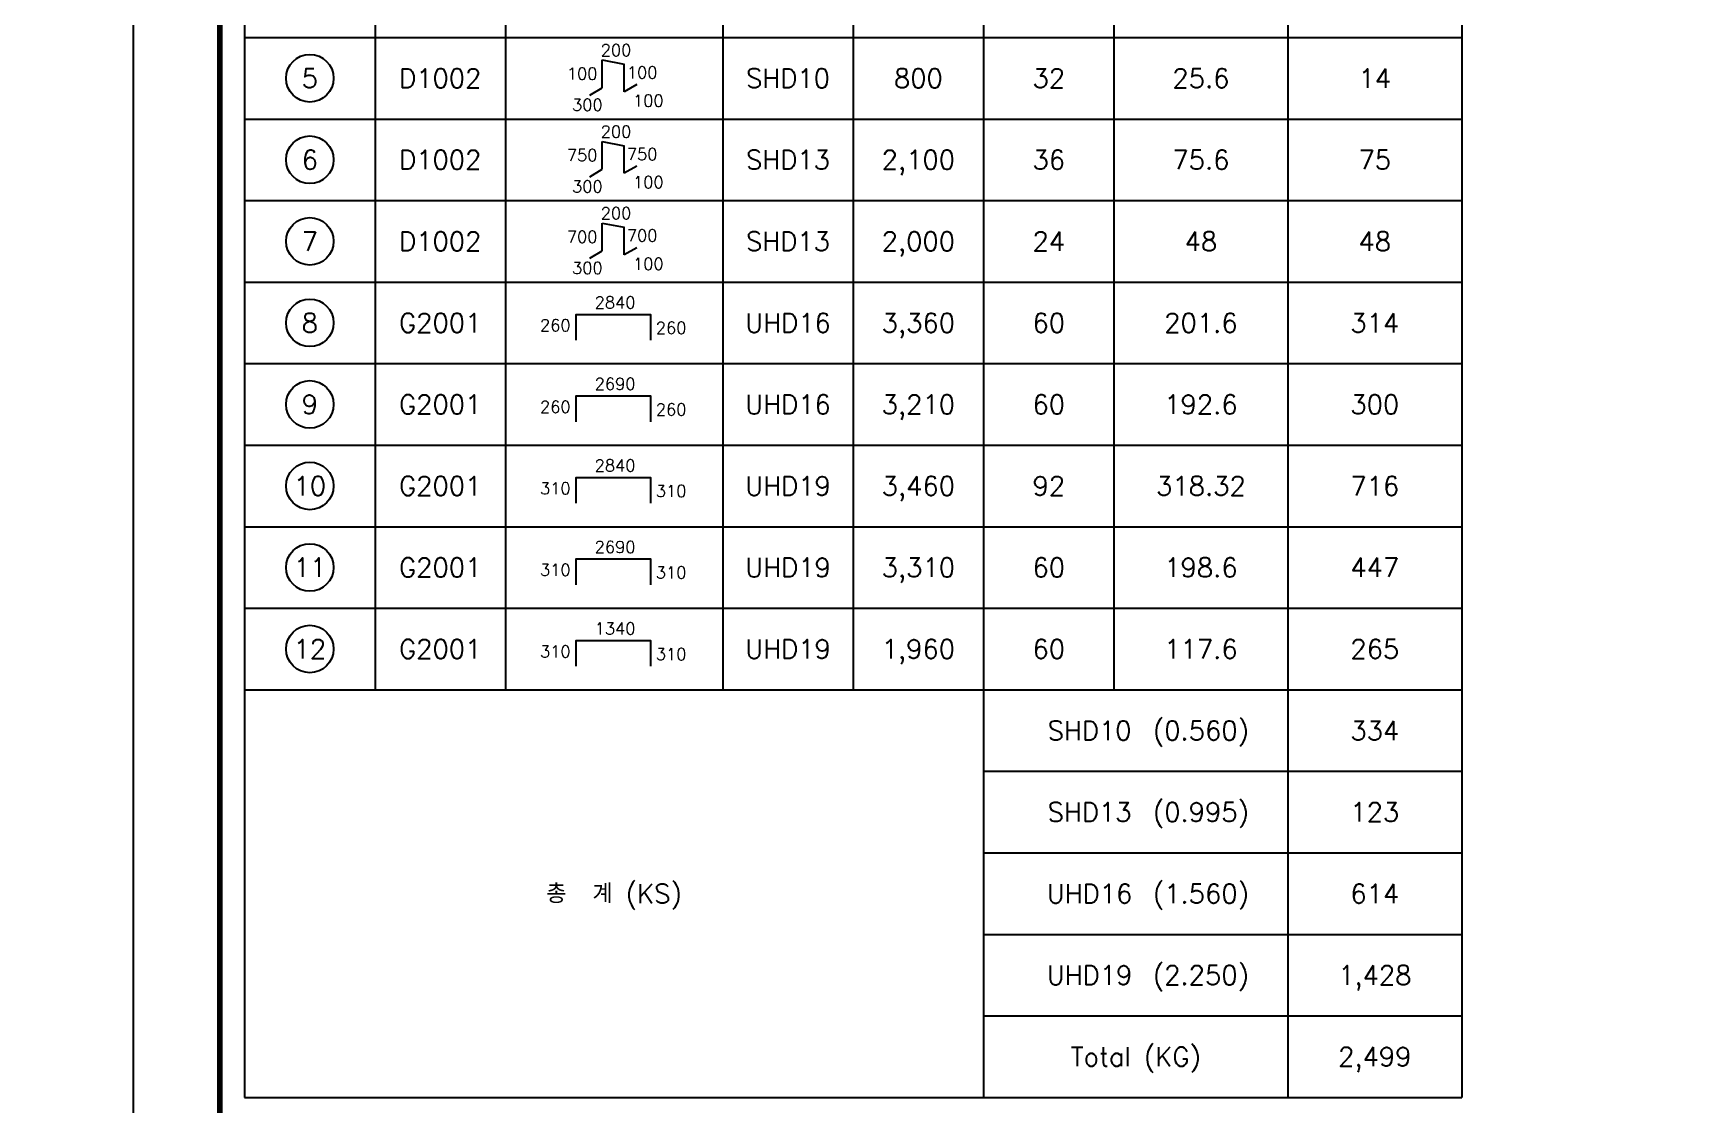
# Model space of a CAD drawing. Header units: millimetres. Extents: x 327808 to 2562540, y -728300 to 402793.
# Drawn here: x 465511 to 483011, y -142542 to -131310 of the extents above; entities that cross this region are included whole.
import ezdxf
from ezdxf.enums import TextEntityAlignment as Align

# ---------------------------------------------------------------- set-up
doc = ezdxf.new("R2010")
doc.units = ezdxf.units.MM
doc.header["$LTSCALE"] = 140
doc.layers.add('FORM-L', color=7, linetype='Continuous')
doc.layers.add('XDIM', color=7, linetype='Continuous')
doc.layers.add('TEXT', color=3, linetype='Continuous', lineweight=9)
doc.styles.add('XRebar', font='Romans.shx', dxfattribs={"bigfont": 'whgtxt.shx'})
doc.styles.add('XRebar2', font='Romans.shx')

# ---------------------------------------------------------------- blocks, each defined once
blk = doc.blocks.new('dhs_sheet2e')
at = {"color": 7}
blk.add_lwpolyline([(84000, 0), (84000, 59329.4), (0, 59329.4), (0, 0)], close=True, dxfattribs=at)
blk = doc.blocks.new('zsdfhetshts')
blk.add_lwpolyline([(0, 0), (15120, 0), (15120, 21384), (0, 21384)], close=True)
at = {"layer": 'FORM-L', "const_width": 32.6}
blk.add_lwpolyline([(504, 504), (14616, 504), (14616, 19296), (504, 19296)], close=True, dxfattribs=at)
blk = doc.blocks.new('DHS_D1002')
at = {"layer": 'XDIM', "color": 1, "linetype": 'Continuous', "ltscale": 1.96809e-317}
for p, q in [((-222, 336), (186, 258)), ((-222, -174), (-222, 336)), ((186, -249), (186, 258)), ((-447, -312), (-222, -174)), ((417, -117), (186, -249))]:
    blk.add_line(p, q, dxfattribs=at)
at = {"layer": 'XDIM', "color": 3, "linetype": 'Continuous', "ltscale": 1.96809e-317, "style": 'XRebar2'}
blk.add_attdef('C', text='', height=219, dxfattribs=at).set_placement((36, 342), align=Align.BOTTOM_CENTER)
blk.add_attdef('B', text='', height=219, dxfattribs=at).set_placement((-306, 84), align=Align.MIDDLE_RIGHT)
blk.add_attdef('D', text='', height=219, dxfattribs=at).set_placement((234, 105), align=Align.MIDDLE_LEFT)
blk.add_attdef('E', text='', height=219, dxfattribs=at).set_placement((348, -303), align=Align.TOP_LEFT)
blk.add_attdef('A', text='', height=219, dxfattribs=at).set_placement((-210, -381), align=Align.TOP_RIGHT)
blk = doc.blocks.new('DHS_G2001')
at = {"layer": 'XDIM', "color": 1, "linetype": 'Continuous', "ltscale": 1.08116e-311}
blk.add_lwpolyline([(-699, -318), (-699, 156), (672, 156), (672, -318)], dxfattribs=at)
at = {"layer": 'XDIM', "color": 3, "linetype": 'Continuous', "ltscale": 1.08116e-311, "style": 'XRebar2'}
blk.add_attdef('B', text='', height=219, dxfattribs=at).set_placement((18, 201), align=Align.BOTTOM_CENTER)
blk.add_attdef('A', text='', height=219, dxfattribs=at).set_placement((-801, -45), align=Align.MIDDLE_RIGHT)
blk.add_attdef('C', text='', height=219, dxfattribs=at).set_placement((768, -93), align=Align.MIDDLE_LEFT)

msp = doc.modelspace()

# ---------------------------------------------------------------- linework, layer by layer
at = {"layer": 'XDIM', "color": 30, "linetype": 'Continuous', "ltscale": 1.29898e-311}
for p, q in [((467726.7, -127220), (467726.7, -142467.5)), ((469094.7, -127220), (469094.7, -138192.5)), ((470462.7, -127220), (470462.7, -138192.5)), ((472742.7, -127220), (472742.7, -138192.5)), ((474110.7, -127220), (474110.7, -138192.5)), ((475478.7, -127220), (475478.7, -142467.5)), ((476846.7, -127220), (476846.7, -138192.5)), ((478670.7, -127220), (478670.7, -142467.5)), ((480494.7, -127220), (480494.7, -142467.5)), ((467726.7, -131352.5), (480494.7, -131352.5)), ((467726.7, -132207.5), (480494.7, -132207.5)), ((467726.7, -133062.5), (480494.7, -133062.5)), ((467726.7, -133917.5), (480494.7, -133917.5)), ((467726.7, -134772.5), (480494.7, -134772.5)), ((467726.7, -135627.5), (480494.7, -135627.5)), ((467726.7, -136482.5), (480494.7, -136482.5)), ((467726.7, -137337.5), (480494.7, -137337.5)), ((467726.7, -138192.5), (480494.7, -138192.5)), ((475478.7, -139047.5), (480494.7, -139047.5)), ((475478.7, -139902.5), (480494.7, -139902.5)), ((475478.7, -140757.5), (480494.7, -140757.5)), ((475478.7, -141612.5), (480494.7, -141612.5)), ((467726.7, -142467.5), (480494.7, -142467.5))]:
    msp.add_line(p, q, dxfattribs=at)
at = {"layer": 'XDIM', "color": 50, "linetype": 'Continuous', "ltscale": 1.29898e-311}
for centre in [(468410.7, -131780), (468410.7, -132635), (468410.7, -133490), (468410.7, -134345), (468410.7, -135200), (468410.7, -136055), (468410.7, -136910), (468410.7, -137765)]:
    msp.add_circle(centre, 249.4, dxfattribs=at)

# ---------------------------------------------------------------- block references
at = {"color": 255, "xscale": 1.05, "yscale": 1.05, "zscale": 1.05, "rotation": 270}
msp.add_blockref('dhs_sheet2e', (404263.6, -119756.7), dxfattribs=at)
at = {"layer": 'TEXT', "color": 4, "xscale": 1.8, "yscale": 1.8, "zscale": 1.8}
msp.add_blockref('zsdfhetshts', (466559.5, -158247.9), dxfattribs=at)
at = {"layer": 'XDIM', "color": 50, "linetype": 'Continuous', "ltscale": 1.29898e-311, "xscale": 0.57, "yscale": 0.57, "zscale": 0.57}
for name, p, values in [('DHS_D1002', (471602.7, -131780), {'A': '300', 'B': '100', 'C': '200', 'D': '100', 'E': '100'}), ('DHS_D1002', (471602.7, -132635), {'A': '300', 'B': '750', 'C': '200', 'D': '750', 'E': '100'}), ('DHS_D1002', (471602.7, -133490), {'A': '300', 'B': '700', 'C': '200', 'D': '700', 'E': '100'}), ('DHS_G2001', (471602.7, -134345), {'A': '260', 'B': '2840', 'C': '260'}), ('DHS_G2001', (471602.7, -135200), {'A': '260', 'B': '2690', 'C': '260'}), ('DHS_G2001', (471602.7, -136055), {'A': '310', 'B': '2840', 'C': '310'}), ('DHS_G2001', (471602.7, -136910), {'A': '310', 'B': '2690', 'C': '310'}), ('DHS_G2001', (471602.7, -137765), {'A': '310', 'B': '1340', 'C': '310'})]:
    msp.add_blockref(name, p, dxfattribs=at).add_auto_attribs(values)

# ---------------------------------------------------------------- texts
at = {"layer": 'XDIM', "color": 50, "linetype": 'Continuous', "ltscale": 1.29898e-311, "style": 'XRebar'}
for s, p in [('5', (468410.7, -131780)), ('D1002', (469778.7, -131780)), ('SHD10', (473426.7, -131780)), ('800', (474794.7, -131780)), ('32', (476162.7, -131780)), ('25.6', (477758.7, -131780)), ('14', (479582.7, -131780)), ('6', (468410.7, -132635)), ('D1002', (469778.7, -132635)), ('SHD13', (473426.7, -132635)), ('2,100', (474794.7, -132635)), ('36', (476162.7, -132635)), ('75.6', (477758.7, -132635)), ('75', (479582.7, -132635)), ('7', (468410.7, -133490)), ('D1002', (469778.7, -133490)), ('SHD13', (473426.7, -133490)), ('2,000', (474794.7, -133490)), ('24', (476162.7, -133490)), ('48', (477758.7, -133490)), ('48', (479582.7, -133490)), ('8', (468410.7, -134345)), ('G2001', (469778.7, -134345)), ('UHD16', (473426.7, -134345)), ('3,360', (474794.7, -134345)), ('60', (476162.7, -134345)), ('201.6', (477758.7, -134345)), ('314', (479582.7, -134345)), ('9', (468410.7, -135200)), ('G2001', (469778.7, -135200)), ('UHD16', (473426.7, -135200)), ('3,210', (474794.7, -135200)), ('60', (476162.7, -135200)), ('192.6', (477758.7, -135200)), ('300', (479582.7, -135200)), ('10', (468410.7, -136055)), ('G2001', (469778.7, -136055)), ('UHD19', (473426.7, -136055)), ('3,460', (474794.7, -136055)), ('92', (476162.7, -136055)), ('318.32', (477758.7, -136055)), ('716', (479582.7, -136055)), ('11', (468410.7, -136910)), ('G2001', (469778.7, -136910)), ('UHD19', (473426.7, -136910)), ('3,310', (474794.7, -136910)), ('60', (476162.7, -136910)), ('198.6', (477758.7, -136910)), ('447', (479582.7, -136910)), ('12', (468410.7, -137765)), ('G2001', (469778.7, -137765)), ('UHD19', (473426.7, -137765)), ('1,960', (474794.7, -137765)), ('60', (476162.7, -137765)), ('117.6', (477758.7, -137765)), ('265', (479582.7, -137765)), ('SHD10', (476590.2, -138620)), ('(0.560)', (477758.7, -138620)), ('334', (479582.7, -138620)), ('SHD13', (476590.2, -139475)), ('(0.995)', (477758.7, -139475)), ('123', (479582.7, -139475)), ('총  계 (KS)', (471602.7, -140330)), ('UHD16', (476590.2, -140330)), ('(1.560)', (477758.7, -140330)), ('614', (479582.7, -140330)), ('(2.250)', (477758.7, -141185)), ('UHD19', (476590.2, -141185)), ('1,428', (479582.7, -141185)), ('Total (KG)', (477074.7, -142040)), ('2,499', (479582.7, -142040))]:
    msp.add_text(s, height=199.5, dxfattribs=at).set_placement(p, align=Align.MIDDLE_CENTER)

doc.saveas('drawing.dxf')
